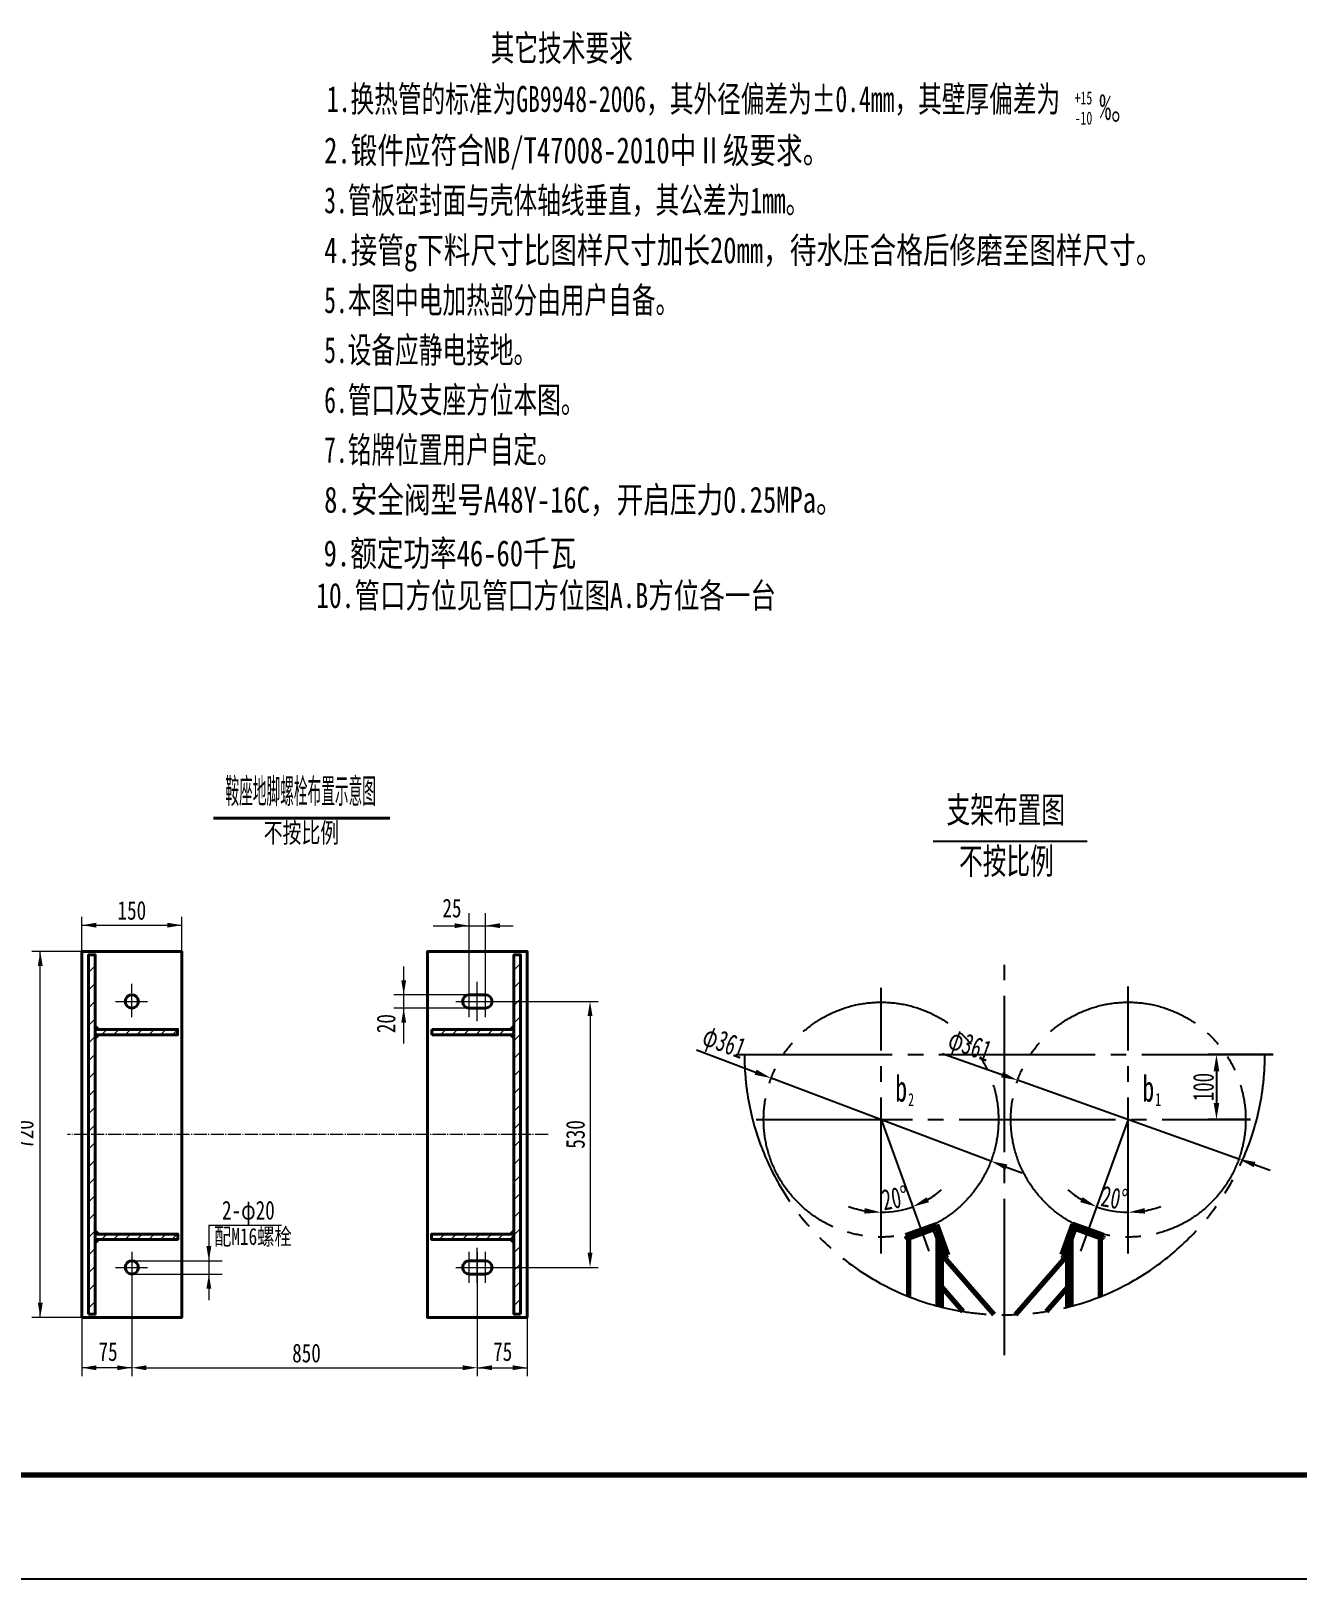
# Model space of a CAD drawing. Header units: millimetres. Extents: x 588 to 27563, y -8997 to 1800.
# Drawn here: x 23007 to 25440, y -4140 to -1165 of the extents above; entities that cross this region are included whole.
import ezdxf
from ezdxf.enums import TextEntityAlignment as Align

# ---------------------------------------------------------------- set-up
doc = ezdxf.new("R2010")
doc.units = ezdxf.units.MM
doc.header["$LTSCALE"] = 10
doc.header["$PDMODE"] = 1
for name, pattern in [('EB_DASH', [6, 3, -3]), ('EB_DASHDOT', [39, 30, -3, 3, -3]), ('EB_DASHDOTDOT', [45, 30, -3, 3, -3, 3, -3]), ('ZXX-L', [3.28, 2.5, -0.3, 0.18, -0.3])]:
    doc.linetypes.add(name, pattern=pattern)
doc.layers.get('Defpoints').update_dxf_attribs({"linetype": 'CONTINUOUS'})
for name, color, linetype, lineweight in [('A 粗实线', 1, 'CONTINUOUS', 40), ('B 细实线', 7, 'CONTINUOUS', 18), ('C 文 字', 2, 'CONTINUOUS', 20), ('CAXA0', 7, 'CONTINUOUS', 70), ('CAXA1', 1, 'EB_DASHDOT', 25), ('CAXA2', 6, 'EB_DASH', 25), ('CAXA3', 7, 'CONTINUOUS', 25), ('CAXA4', 3, 'CONTINUOUS', 25), ('E 长中心线', 3, 'ZXX-L', 18)]:
    doc.layers.add(name, color=color, linetype=linetype, lineweight=lineweight)
doc.styles.add('HZTXT', font='SIMFANG.TTF', dxfattribs={"width": 0.75})
doc.styles.add('标准', font='SIMFANG.TTF', dxfattribs={"width": 0.667})
doc.dimstyles.new('标准', dxfattribs={"dimscale": 8, "dimtxt": 5, "dimasz": 4, "dimexe": 2, "dimexo": 0, "dimtad": 1, "dimdec": 1, "dimdsep": 46, "dimtxsty": '标准', "dimcen": 0, "dimdle": 6, "dimaunit": 1, "dimazin": 2, "dimtfac": 1, "dimtdec": 3, "dimtmove": 0, "dimatfit": 3, "dimfxl": 0, "dimtolj": 1, "dimtzin": 0, "dimarcsym": 0})

# ---------------------------------------------------------------- blocks, each defined once
blk = doc.blocks.new('*D249')
at = {"layer": 'CAXA4', "color": 0, "lineweight": -2}
for p, q in [((24285.6, -3123), (24399.4, -3166)), ((24851.4, -3336.9), (24429.3, -3177.4)), ((24881.4, -3348.2), (24911.3, -3359.5))]:
    blk.add_line(p, q, dxfattribs=at)
at = {"layer": 'CAXA4', "color": 0}
for points in [[(24401.3, -3161.1), (24397.5, -3171), (24429.3, -3177.4)], [(24883.2, -3343.2), (24879.5, -3353.2), (24851.4, -3336.9)]]:
    blk.add_solid(points, dxfattribs=at)
at = {"layer": 'Defpoints', "color": 0}
for p in [(24429.3, -3177.4), (24851.4, -3336.9)]:
    blk.add_point(p, dxfattribs=at)
at = {"layer": 'CAXA4', "color": 0, "insert": (24337.5, -3112.7), "char_height": 40, "attachment_point": 5, "rotation": 339.2948, "style": '标准'}
blk.add_mtext('\\A1;\\fFangSong_GB2312;φ361', dxfattribs=at)
blk = doc.blocks.new('CAXBLOCK141')
at = {"layer": 'CAXA4', "attachment_point": 1, "style": '标准'}
for s, insert, char_height in [('\\fFangSong_GB2312|b0|i0|p34;b', (1419.3, -1654.1), 40), ('\\fFangSong_GB2312|b0|i0|p34;1', (1438.9, -1681.1), 20)]:
    blk.add_mtext(s, dxfattribs=dict(at, insert=insert, char_height=char_height))
blk = doc.blocks.new('*D250')
at = {"layer": 'CAXA4', "color": 0, "lineweight": -2}
for start, end in [(229.3881, 239.6941), (250, 270), (280.3059, 290.6119)]:
    blk.add_arc((25115.4, -3257.1), 178.1, start, end, dxfattribs=at)
at = {"layer": 'CAXA4', "color": 0}
for points in [[(25027.7, -3406.1), (25023.2, -3415.8), (25054.4, -3424.5)], [(25147.7, -3437.7), (25146.8, -3427.1), (25115.4, -3435.3)]]:
    blk.add_solid(points, dxfattribs=at)
at = {"layer": 'Defpoints', "color": 0}
for p in [(25115.4, -2982), (25115.4, -3257.1), (25074.3, -3430.5), (25023.3, -3510), (25115.4, -3514.3)]:
    blk.add_point(p, dxfattribs=at)
at = {"layer": 'CAXA4', "color": 0, "insert": (25088.8, -3407.9), "char_height": 40, "attachment_point": 5, "rotation": 350, "style": '标准'}
blk.add_mtext('\\A1;\\fFangSong_GB2312;20{%%D}', dxfattribs=at)
blk = doc.blocks.new('CAXBLOCK140')
at = {"layer": 'CAXA4', "attachment_point": 1, "style": '标准'}
for s, insert, char_height in [('\\fFangSong_GB2312|b0|i0|p34;b', (1039.5, -1654.1), 40), ('\\fFangSong_GB2312|b0|i0|p34;2', (1059.1, -1681.1), 20)]:
    blk.add_mtext(s, dxfattribs=dict(at, insert=insert, char_height=char_height))
blk = doc.blocks.new('*D251')
at = {"layer": 'CAXA4', "color": 0, "lineweight": -2}
for start, end in [(300.3059, 310.6119), (249.3881, 259.6941), (270, 290)]:
    blk.add_arc((24640.4, -3257.1), 178.1, start, end, dxfattribs=at)
at = {"layer": 'CAXA4', "color": 0}
for points in [[(24732.5, -3415.8), (24728, -3406.1), (24701.3, -3424.5)], [(24609, -3427.1), (24608, -3437.7), (24640.4, -3435.3)]]:
    blk.add_solid(points, dxfattribs=at)
at = {"layer": 'Defpoints', "color": 0}
for p in [(24640.4, -2982), (24640.4, -3257.1), (24661.1, -3434.1), (24732.4, -3510), (24640.4, -3514.3)]:
    blk.add_point(p, dxfattribs=at)
at = {"layer": 'CAXA4', "color": 0, "insert": (24667, -3407.9), "char_height": 40, "attachment_point": 5, "rotation": 10, "style": '标准'}
blk.add_mtext('\\A1;\\fFangSong_GB2312;20{%%D}', dxfattribs=at)
blk = doc.blocks.new('*D252')
at = {"layer": 'CAXA4', "color": 0, "lineweight": -2}
for p, q in [((25394.1, -3132.1), (25268.9, -3132.1)), ((25284.9, -3164.1), (25284.9, -3225.1)), ((25350.3, -3257.1), (25268.9, -3257.1))]:
    blk.add_line(p, q, dxfattribs=at)
at = {"layer": 'CAXA4', "color": 0}
for points in [[(25279.5, -3164.1), (25290.2, -3164.1), (25284.9, -3132.1)], [(25279.5, -3225.1), (25290.2, -3225.1), (25284.9, -3257.1)]]:
    blk.add_solid(points, dxfattribs=at)
at = {"layer": 'Defpoints', "color": 0}
for p in [(25394.1, -3132.1), (25284.9, -3257.1), (25350.3, -3257.1)]:
    blk.add_point(p, dxfattribs=at)
at = {"layer": 'CAXA4', "color": 0, "insert": (25259.9, -3194.6), "char_height": 40, "attachment_point": 5, "rotation": 90, "style": '标准'}
blk.add_mtext('\\A1;\\fFangSong_GB2312;100', dxfattribs=at)
blk = doc.blocks.new('*D253')
at = {"layer": 'CAXA4', "color": 0, "lineweight": -2}
for p, q in [((24758.1, -3129.9), (24872.7, -3170.7)), ((25327.9, -3332.8), (24902.8, -3181.5)), ((25358.1, -3343.5), (25388.2, -3354.3))]:
    blk.add_line(p, q, dxfattribs=at)
at = {"layer": 'CAXA4', "color": 0}
for points in [[(24874.5, -3165.7), (24870.9, -3175.7), (24902.8, -3181.5)], [(25359.9, -3338.5), (25356.3, -3348.5), (25327.9, -3332.8)]]:
    blk.add_solid(points, dxfattribs=at)
at = {"layer": 'Defpoints', "color": 0}
for p in [(24902.8, -3181.5), (25327.9, -3332.8)]:
    blk.add_point(p, dxfattribs=at)
at = {"layer": 'CAXA4', "color": 0, "insert": (24809.7, -3118.6), "char_height": 40, "attachment_point": 5, "rotation": 340.4049, "style": '标准'}
blk.add_mtext('\\A1;\\fFangSong_GB2312;φ361', dxfattribs=at)
blk = doc.blocks.new('CAXBLOCK47')
at = {"layer": 'CAXA4', "insert": (239.6, -302.5), "char_height": 40, "attachment_point": 1, "style": '标准'}
blk.add_mtext('\\fFangSong_GB2312|b0|i0|p34;3.管板密封面与壳体轴线垂直，其公差为1mm。', dxfattribs=at)
blk = doc.blocks.new('CAXBLOCK50')
at = {"layer": 'CAXA4', "insert": (239.6, -532.7), "char_height": 40, "attachment_point": 1, "style": '标准'}
blk.add_mtext('\\fFangSong_GB2312|b0|i0|p34;5.设备应静电接地。', dxfattribs=at)
blk = doc.blocks.new('CAXBLOCK52')
at = {"layer": 'CAXA4', "insert": (239.6, -686.1), "char_height": 40, "attachment_point": 1, "style": '标准'}
blk.add_mtext('\\fFangSong_GB2312|b0|i0|p34;7.铭牌位置用户自定。', dxfattribs=at)
blk = doc.blocks.new('CAXBLOCK51')
at = {"layer": 'CAXA4', "insert": (239.6, -609.4), "char_height": 40, "attachment_point": 1, "style": '标准'}
blk.add_mtext('\\fFangSong_GB2312|b0|i0|p34;6.管口及支座方位本图。', dxfattribs=at)
blk = doc.blocks.new('CAXBLOCK44')
at = {"layer": 'CAXA4', "insert": (495.7, -68.5), "char_height": 40, "attachment_point": 1, "style": '标准'}
blk.add_mtext('\\fFangSong_GB2312|b0|i0|p34;其它技术要求', dxfattribs=at)

msp = doc.modelspace()

# ---------------------------------------------------------------- linework, layer by layer
at = {"layer": 'A 粗实线'}
for p, q in [((23357.73, -2677.62), (23696.38, -2677.62)), ((23880.07, -3017.26), (23849.07, -3017.26)), ((23880.07, -3042.86), (23849.07, -3042.86)), ((23934.97, -3083.82), (23776.89, -3083.82)), ((23776.89, -3083.82), (23776.89, -3094.06)), ((23934.97, -3094.06), (23934.97, -3083.82)), ((23776.89, -3094.06), (23934.97, -3094.06)), ((23934.97, -3477.06), (23934.97, -3487.3)), ((23880.07, -3528.26), (23849.07, -3528.26)), ((23880.07, -3553.86), (23849.07, -3553.86))]:
    msp.add_line(p, q, dxfattribs=at)
for points in [[(23104.78, -3637.06), (23104.78, -2934.06), (23296.78, -2934.06), (23296.78, -3637.06)], [(23117.58, -3630.66), (23117.58, -2940.46), (23130.38, -2940.46), (23130.38, -3630.66)], [(23960.57, -3637.06), (23960.57, -2934.06), (23768.57, -2934.06), (23768.57, -3637.06)], [(23947.77, -3630.66), (23947.77, -2940.46), (23934.97, -2940.46), (23934.97, -3630.66)], [(23130.38, -3094.06), (23130.38, -3083.82), (23288.66, -3083.82), (23288.66, -3094.06)], [(23130.38, -3487.3), (23130.38, -3477.06), (23288.81, -3477.06), (23288.81, -3487.3)], [(23934.97, -3487.3), (23934.97, -3477.06), (23776.76, -3477.06), (23776.76, -3487.3)]]:
    msp.add_lwpolyline(points, close=True, dxfattribs=at)
for centre in [(23200.78, -3030.06), (23200.78, -3541.06)]:
    msp.add_circle(centre, 12.8, dxfattribs=at)
for centre, start, end in [((23849.07, -3030.06), 90, 270), ((23880.07, -3030.06), 270, 90), ((23849.07, -3541.06), 90, 270), ((23880.07, -3541.06), 270, 90)]:
    msp.add_arc(centre, 12.8, start, end, dxfattribs=at)
for points in [[(23130.38, -3083.82), (23140.78, -3083.82), (23130.38, -3073.42)], [(23934.97, -3083.82), (23924.57, -3083.82), (23934.97, -3073.42)], [(23130.38, -3094.06), (23140.78, -3094.06), (23130.38, -3104.46)], [(23934.97, -3094.06), (23924.57, -3094.06), (23934.97, -3104.46)], [(23130.38, -3477.06), (23140.78, -3477.06), (23130.38, -3466.66)], [(23934.97, -3477.06), (23924.57, -3477.06), (23934.97, -3466.66)], [(23130.38, -3487.3), (23140.78, -3487.3), (23130.38, -3497.7)], [(23934.97, -3487.3), (23924.57, -3487.3), (23934.97, -3497.7)]]:
    msp.add_solid(points, dxfattribs=at)
at = {"layer": 'B 细实线'}
for p, q in [((23104.78, -2934.06), (23104.78, -2867.51)), ((23104.78, -2883.51), (23296.78, -2883.51)), ((23296.78, -2934.06), (23296.78, -2867.51)), ((23779.57, -2884.46), (23933.25, -2884.46)), ((23849.07, -3060.5), (23849.07, -2860.46)), ((23880.07, -3060.5), (23880.07, -2860.46)), ((23104.78, -2934.06), (23008.78, -2934.06)), ((23024.78, -3637.06), (23024.78, -2934.06)), ((23130.37, -2961.51), (23117.58, -2974.31)), ((23723.11, -3110.87), (23723.11, -2962.87)), ((23947.77, -2957.22), (23934.97, -2970.02)), ((23117.58, -3008.26), (23130.38, -2995.46)), ((23200.78, -3060.03), (23200.78, -2996.3)), ((23864.57, -3068.16), (23864.57, -2992.48)), ((23934.97, -3003.97), (23947.77, -2991.16)), ((23130.38, -3029.4), (23117.57, -3042.21)), ((23169.61, -3030.06), (23230.82, -3030.06)), ((23864.57, -3017.26), (23703.91, -3017.26)), ((23823.47, -3030.06), (23905.67, -3030.06)), ((23905.85, -3030.06), (24096.9, -3030.06)), ((23947.77, -3025.11), (23934.97, -3037.91)), ((23117.58, -3076.15), (23130.38, -3063.35)), ((23864.57, -3042.86), (23703.91, -3042.86)), ((23934.97, -3071.86), (23947.77, -3059.06)), ((24081.2, -3058.06), (24081.2, -3513.06)), ((23152.9, -3083.82), (23142.66, -3094.06)), ((23165.29, -3094.06), (23175.52, -3083.82)), ((23198.15, -3083.82), (23187.91, -3094.06)), ((23210.53, -3094.06), (23220.77, -3083.82)), ((23243.39, -3083.82), (23233.16, -3094.06)), ((23255.78, -3094.06), (23266.02, -3083.82)), ((23278.81, -3094.06), (23289.04, -3083.82)), ((23782.12, -3083.82), (23776.89, -3089.05)), ((23803.96, -3083.82), (23793.72, -3094.06)), ((23816.34, -3094.06), (23826.58, -3083.82)), ((23849.2, -3083.82), (23838.97, -3094.06)), ((23861.59, -3094.06), (23871.83, -3083.82)), ((23894.45, -3083.82), (23884.22, -3094.06)), ((23906.84, -3094.06), (23917.08, -3083.82)), ((23934.97, -3088.55), (23929.46, -3094.06)), ((23947.77, -3093), (23934.97, -3105.81)), ((23130.38, -3097.3), (23117.58, -3110.1)), ((23117.58, -3144.05), (23130.38, -3131.24)), ((23934.97, -3139.75), (23947.77, -3126.95)), ((23130.38, -3165.19), (23117.58, -3177.99)), ((23947.77, -3160.89), (23934.97, -3173.7)), ((23117.58, -3211.94), (23130.37, -3199.13)), ((23934.97, -3207.64), (23947.77, -3194.84)), ((23130.38, -3233.08), (23117.58, -3245.88)), ((23947.77, -3228.79), (23934.97, -3241.59)), ((23117.57, -3279.83), (23130.38, -3267.03)), ((23934.97, -3275.54), (23947.77, -3262.73)), ((23130.38, -3300.97), (23117.58, -3313.78)), ((23947.77, -3296.68), (23934.97, -3309.48)), ((23934.97, -3343.43), (23947.77, -3330.63)), ((23117.58, -3347.72), (23130.38, -3334.92)), ((23130.38, -3368.87), (23117.58, -3381.67)), ((23947.77, -3364.57), (23934.97, -3377.38)), ((23117.58, -3415.62), (23130.38, -3402.81)), ((23934.97, -3411.32), (23947.77, -3398.52)), ((23130.38, -3436.76), (23117.58, -3449.56)), ((23947.77, -3432.46), (23934.97, -3445.27)), ((23117.58, -3483.51), (23130.38, -3470.7)), ((23152.87, -3477.06), (23142.63, -3487.3)), ((23165.25, -3487.3), (23175.49, -3477.06)), ((23198.12, -3477.06), (23187.88, -3487.3)), ((23210.5, -3487.3), (23220.74, -3477.06)), ((23243.36, -3477.06), (23233.13, -3487.3)), ((23255.75, -3487.3), (23265.99, -3477.06)), ((23277.34, -3487.3), (23287.57, -3477.06)), ((23348.75, -3459.6), (23488.41, -3459.6)), ((23348.75, -3459.6), (23348.75, -3604.33)), ((23776.76, -3479.98), (23779.67, -3477.06)), ((23791.14, -3487.3), (23801.38, -3477.06)), ((23824.01, -3477.06), (23813.77, -3487.3)), ((23836.39, -3487.3), (23846.63, -3477.06)), ((23869.25, -3477.06), (23859.02, -3487.3)), ((23881.64, -3487.3), (23891.88, -3477.06)), ((23914.5, -3477.06), (23904.26, -3487.3)), ((23926.89, -3487.3), (23934.97, -3479.21)), ((23934.97, -3479.21), (23947.77, -3466.41)), ((23130.38, -3504.65), (23117.57, -3517.45)), ((23864.57, -3570.99), (23864.57, -3503.18)), ((23947.77, -3500.36), (23934.97, -3513.16)), ((23117.58, -3551.4), (23130.38, -3538.6)), ((23200.78, -3511.09), (23200.78, -3574.81)), ((23200.78, -3528.26), (23374.51, -3528.26)), ((23849.07, -3570.99), (23849.07, -3511.13)), ((23864.57, -3511.13), (23864.57, -3749.86)), ((23880.07, -3570.99), (23880.07, -3511.13)), ((23934.97, -3547.11), (23947.77, -3534.3)), ((23169.61, -3541.06), (23230.82, -3541.06)), ((23200.78, -3541.06), (23200.78, -3696.41)), ((23200.78, -3553.86), (23374.51, -3553.86)), ((23823.47, -3541.06), (23905.67, -3541.06)), ((23905.85, -3541.06), (24096.9, -3541.06)), ((23947.77, -3568.25), (23934.97, -3581.05)), ((23130.38, -3572.54), (23117.58, -3585.35)), ((23117.58, -3619.29), (23130.38, -3606.49)), ((23934.97, -3615), (23947.77, -3602.19)), ((23104.78, -3637.06), (23008.78, -3637.06)), ((23104.78, -3637.06), (23104.78, -3749.86)), ((23960.57, -3637.06), (23960.57, -3749.86)), ((23200.78, -3696.89), (23200.78, -3749.86)), ((23200.78, -3733.86), (23104.78, -3733.86)), ((23228.78, -3733.86), (23836.57, -3733.86)), ((23864.57, -3733.86), (23960.57, -3733.86)), ((23864.57, -3750.34), (23864.57, -3749.86))]:
    msp.add_line(p, q, dxfattribs=at)
for points in [[(23132.78, -2878.85), (23132.78, -2888.18), (23104.78, -2883.51)], [(23268.78, -2878.85), (23268.78, -2888.18), (23296.78, -2883.51)], [(23821.07, -2879.79), (23821.07, -2889.13), (23849.07, -2884.46)], [(23908.07, -2879.79), (23908.07, -2889.13), (23880.07, -2884.46)], [(23029.44, -2962.06), (23020.11, -2962.06), (23024.78, -2934.06)], [(23718.44, -2989.26), (23727.78, -2989.26), (23723.11, -3017.26)], [(24076.54, -3058.06), (24085.87, -3058.06), (24081.2, -3030.06)], [(23727.78, -3070.86), (23718.44, -3070.86), (23723.11, -3042.86)], [(23344.08, -3500.26), (23353.41, -3500.26), (23348.75, -3528.26)], [(24076.54, -3513.06), (24085.87, -3513.06), (24081.2, -3541.06)], [(23353.41, -3581.86), (23344.08, -3581.86), (23348.75, -3553.86)], [(23020.11, -3609.06), (23029.44, -3609.06), (23024.78, -3637.06)], [(23132.78, -3738.53), (23132.78, -3729.19), (23104.78, -3733.86)], [(23172.78, -3738.53), (23172.78, -3729.19), (23200.78, -3733.86)], [(23228.78, -3729.19), (23228.78, -3738.53), (23200.78, -3733.86)], [(23836.57, -3729.19), (23836.57, -3738.53), (23864.57, -3733.86)], [(23892.57, -3738.53), (23892.57, -3729.19), (23864.57, -3733.86)], [(23932.57, -3738.53), (23932.57, -3729.19), (23960.57, -3733.86)]]:
    msp.add_solid(points, dxfattribs=at)
at = {"layer": 'CAXA0'}
for p, q in [((24688.15, -3479.76), (24746.88, -3458.38)), ((24688.15, -3479.76), (24689, -3482.11)), ((24693.81, -3484.35), (24737.27, -3468.53)), ((24745.28, -3472.27), (24761.1, -3515.73)), ((24746.88, -3458.38), (24768.25, -3517.11)), ((25008.86, -3458.38), (24987.49, -3517.11)), ((25010.46, -3472.27), (24994.64, -3515.73)), ((25067.59, -3479.76), (25008.86, -3458.38)), ((25061.93, -3484.35), (25018.47, -3468.53)), ((25067.59, -3479.76), (25066.74, -3482.11)), ((24693.81, -3597.01), (24693.81, -3484.35)), ((24750.06, -3615.51), (24750.06, -3485.39)), ((24756.31, -3617.12), (24756.31, -3502.57)), ((24999.43, -3617.12), (24999.43, -3502.57)), ((25005.68, -3615.51), (25005.68, -3485.39)), ((25061.93, -3597.01), (25061.93, -3484.35)), ((24756.31, -3516.39), (24857.09, -3631.69)), ((24768.25, -3517.11), (24765.9, -3517.97)), ((24999.43, -3516.39), (24898.65, -3631.69)), ((24987.49, -3517.11), (24989.84, -3517.97)), ((24756.31, -3578.21), (24797.8, -3625.67)), ((24999.43, -3578.21), (24957.95, -3625.67))]:
    msp.add_line(p, q, dxfattribs=at)
at = {"layer": 'CAXA0', "color": 5, "lineweight": 70}
msp.add_line((19353.06, -3939.89), (27363.06, -3939.89), dxfattribs=at)
msp.add_line((19353.06, -3939.89), (27363.06, -3939.89), dxfattribs=at)
at = {"layer": 'CAXA0', "linetype": 'Continuous', "lineweight": 25}
msp.add_line((27563.06, -4139.89), (19153.06, -4139.89), dxfattribs=at)
at = {"layer": 'CAXA0', "linetype": 'EB_DASHDOTDOT', "lineweight": 25}
for centre in [(24640.37, -3257.12), (25115.37, -3257.12)]:
    msp.add_circle(centre, 225.62, dxfattribs=at)
msp.add_arc((24877.87, -3132.12), 500, 180, 0, dxfattribs=at)
at = {"layer": 'CAXA0'}
for centre, radius, start, end in [((24739.41, -3474.4), 6.25, 20, 110), ((25016.33, -3474.4), 6.25, 70, 160), ((24692.53, -3480.83), 3.75, 200, 290), ((25063.22, -3480.83), 3.75, 250, 340), ((24764.62, -3514.44), 3.75, 200, 290), ((24991.12, -3514.44), 3.75, 250, 340)]:
    msp.add_arc(centre, radius, start, end, dxfattribs=at)
at = {"layer": 'CAXA1', "linetype": 'EB_DASHDOT', "lineweight": 25}
for p, q in [((24877.87, -3709.4), (24877.87, -2951.99)), ((24640.37, -3514.33), (24640.37, -3003.77)), ((25115.37, -3514.33), (25115.37, -3001.1)), ((24361.62, -3132.12), (25394.12, -3132.12)), ((24400.57, -3257.12), (25350.34, -3257.12)), ((24640.37, -3257.12), (24732.4, -3509.97)), ((25115.37, -3257.12), (25023.34, -3509.97))]:
    msp.add_line(p, q, dxfattribs=at)
at = {"layer": 'CAXA2', "linetype": 'EB_DASH', "lineweight": 25}
for p, q in [((24746.88, -3458.38), (24747.73, -3460.73)), ((25008.86, -3458.38), (25008.01, -3460.73))]:
    msp.add_line(p, q, dxfattribs=at)
at = {"layer": 'CAXA3', "linetype": 'Continuous', "lineweight": 25}
for p, q in [((24740.51, -2721.89), (25036.36, -2721.89)), ((27563.06, -4139.89), (19153.06, -4139.89))]:
    msp.add_line(p, q, dxfattribs=at)
at = {"layer": 'E 长中心线'}
msp.add_line((24000.57, -3285.56), (23077.18, -3285.56), dxfattribs=at)

# ---------------------------------------------------------------- block references
at = {"layer": 'CAXA4', "linetype": 'Continuous', "lineweight": 25, "xscale": 1.25, "yscale": 1.25, "zscale": 1.25}
for name, p in [('CAXBLOCK44', (23270.81, -1087.31)), ('CAXBLOCK47', (23270.81, -1087.31)), ('CAXBLOCK50', (23270.81, -1087.31)), ('CAXBLOCK51', (23270.81, -1087.31)), ('CAXBLOCK52', (23270.81, -1087.31)), ('CAXBLOCK140', (23368.47, -1104.76)), ('CAXBLOCK141', (23368.47, -1104.76))]:
    msp.add_blockref(name, p, dxfattribs=at)

# ---------------------------------------------------------------- texts
at = {"layer": 'C 文 字', "style": 'HZTXT', "width": 0.39918}
msp.add_text('鞍座地脚螺栓布置示意图', height=47.6102, dxfattribs=at).set_placement((23380.6, -2649.3), (23669.89, -2649.3), align=Align.FIT)
at = {"layer": 'C 文 字', "style": 'HZTXT'}
for s, height, width, p in [('不按比例', 38.005, 0.7, (23526.7, -2705.05)), ('850', 36, 0.75, (23536.4, -3705.86))]:
    msp.add_text(s, height=height, dxfattribs=dict(at, width=width)).set_placement(p, align=Align.MIDDLE)
at = {"layer": 'C 文 字', "style": 'HZTXT', "width": 0.75}
for s, p in [('150', (23200.78, -2872.99)), ('25', (23815.82, -2868.46)), ('2-φ20', (23424.66, -3449.16)), ('75', (23155.1, -3720.82)), ('75', (23913.34, -3720.82))]:
    msp.add_text(s, height=36, dxfattribs=at).set_placement(p, align=Align.CENTER)
for s, p in [('20', (23707.11, -3072.61)), ('720', (23011.73, -3285.56))]:
    msp.add_text(s, height=36, rotation=90, dxfattribs=at).set_placement(p, align=Align.CENTER)
msp.add_text('530', height=36, rotation=90, dxfattribs=at).set_placement((24053.2, -3285.56), align=Align.MIDDLE)
msp.add_text('配M16螺栓', height=32.4, dxfattribs=at).set_placement((23507.88, -3497.82), align=Align.RIGHT)
at = {"layer": 'CAXA4', "linetype": 'Continuous', "lineweight": 25, "style": 'HZTXT', "width": 0.75}
for s, height, p in [('9.额定功率46-60千瓦', 50, (23569.24, -2193.88)), ('10.管口方位见管囗方位图A.B方位各一台', 48, (23555.02, -2273.82))]:
    msp.add_text(s, height=height, dxfattribs=at).set_placement(p)
at = {"layer": 'CAXA4', "attachment_point": 1}
for s, insert, char_height, style in [('{\\fFangSong_GB2312|b0|i0|c134|p34;1.换热管的标准为GB9948-2006，其外径偏差为%%P0.4mm，其壁厚偏差为}', (23575.55, -1270.91), 50, '标准'), ('\\fFangSong_GB2312|b0|i0|p34;+15', (25012.22, -1281.42), 25, '标准'), ('\\fFangSong_GB2312|b0|i0|p34;%。', (25059.9, -1285.94), 50, '标准'), ('\\fFangSong_GB2312|b0|i0|p34;-10', (25012.22, -1319.95), 25, '标准'), ('2.锻件应符合NB/T47008-2010中Ⅱ级要求。', (23570.27, -1369.56), 50, 'HZTXT'), ('4.接管g下料尺寸比图样尺寸加长20mm，待水压合格后修磨至图样尺寸。', (23570.27, -1561.36), 50, 'HZTXT'), ('{\\fFangSong_GB2312|b0|i0|c134|p34;5.本图中电加热部分由用户自备。}', (23570.27, -1657.26), 50, '标准'), ('8.安全阀型号A48Y-16C，开启压力0.25MPa。', (23570.27, -2040.86), 50, 'HZTXT')]:
    msp.add_mtext(s, dxfattribs=dict(at, insert=insert, char_height=char_height, style=style))
at = {"layer": 'CAXA4', "linetype": 'Continuous', "lineweight": 25, "char_height": 50, "attachment_point": 1, "style": '标准'}
for s, insert in [('\\fFangSong_GB2312|b0|i0|p34;支架布置图', (24766.21, -2636.89)), ('\\fFangSong_GB2312|b0|i0|p34;不按比例', (24790.27, -2735.27))]:
    msp.add_mtext(s, dxfattribs=dict(at, insert=insert))

# ---------------------------------------------------------------- dimensions: what is measured, and where the dimension line sits
at = {"layer": 'CAXA4'}
for base, line1, line2, picture, middle in [((24661.05, -3434.06), ((24640.37, -3514.33), (24640.37, -2982.04)), ((24640.37, -3257.12), (24732.4, -3509.97)), '*D251', (24666.96, -3407.94)), ((25074.29, -3430.47), ((25115.37, -3514.33), (25115.37, -2982.04)), ((25115.37, -3257.12), (25023.34, -3509.97)), '*D250', (25088.78, -3407.94))]:
    dim = msp.add_angular_dim_2l(base=base, line1=line1, line2=line2, text='\\fFangSong_GB2312;20{%%D}', dimstyle='标准', dxfattribs=at)
    dim.commit()
    dim.dimension.update_dxf_attribs({"geometry": picture, "text_midpoint": middle})
for p1, p2, picture, middle in [((24851.42, -3336.9), (24429.32, -3177.35), '*D249', (24337.45, -3112.67)), ((25327.93, -3332.79), (24902.81, -3181.46), '*D253', (24809.71, -3118.56))]:
    dim = msp.add_diameter_dim_2p(p1=p1, p2=p2, text='\\fFangSong_GB2312;φ361', dimstyle='标准', dxfattribs=at)
    dim.commit()
    dim.dimension.update_dxf_attribs({"geometry": picture, "text_midpoint": middle})
dim = msp.add_linear_dim(base=(25284.86, -3257.12), p1=(25394.12, -3132.12), p2=(25350.34, -3257.12), angle=90, text='\\fFangSong_GB2312;100', dimstyle='标准', dxfattribs=at)
dim.commit()
dim.dimension.update_dxf_attribs({"geometry": '*D252', "text_midpoint": (25259.86, -3194.62)})

doc.saveas('drawing.dxf')
